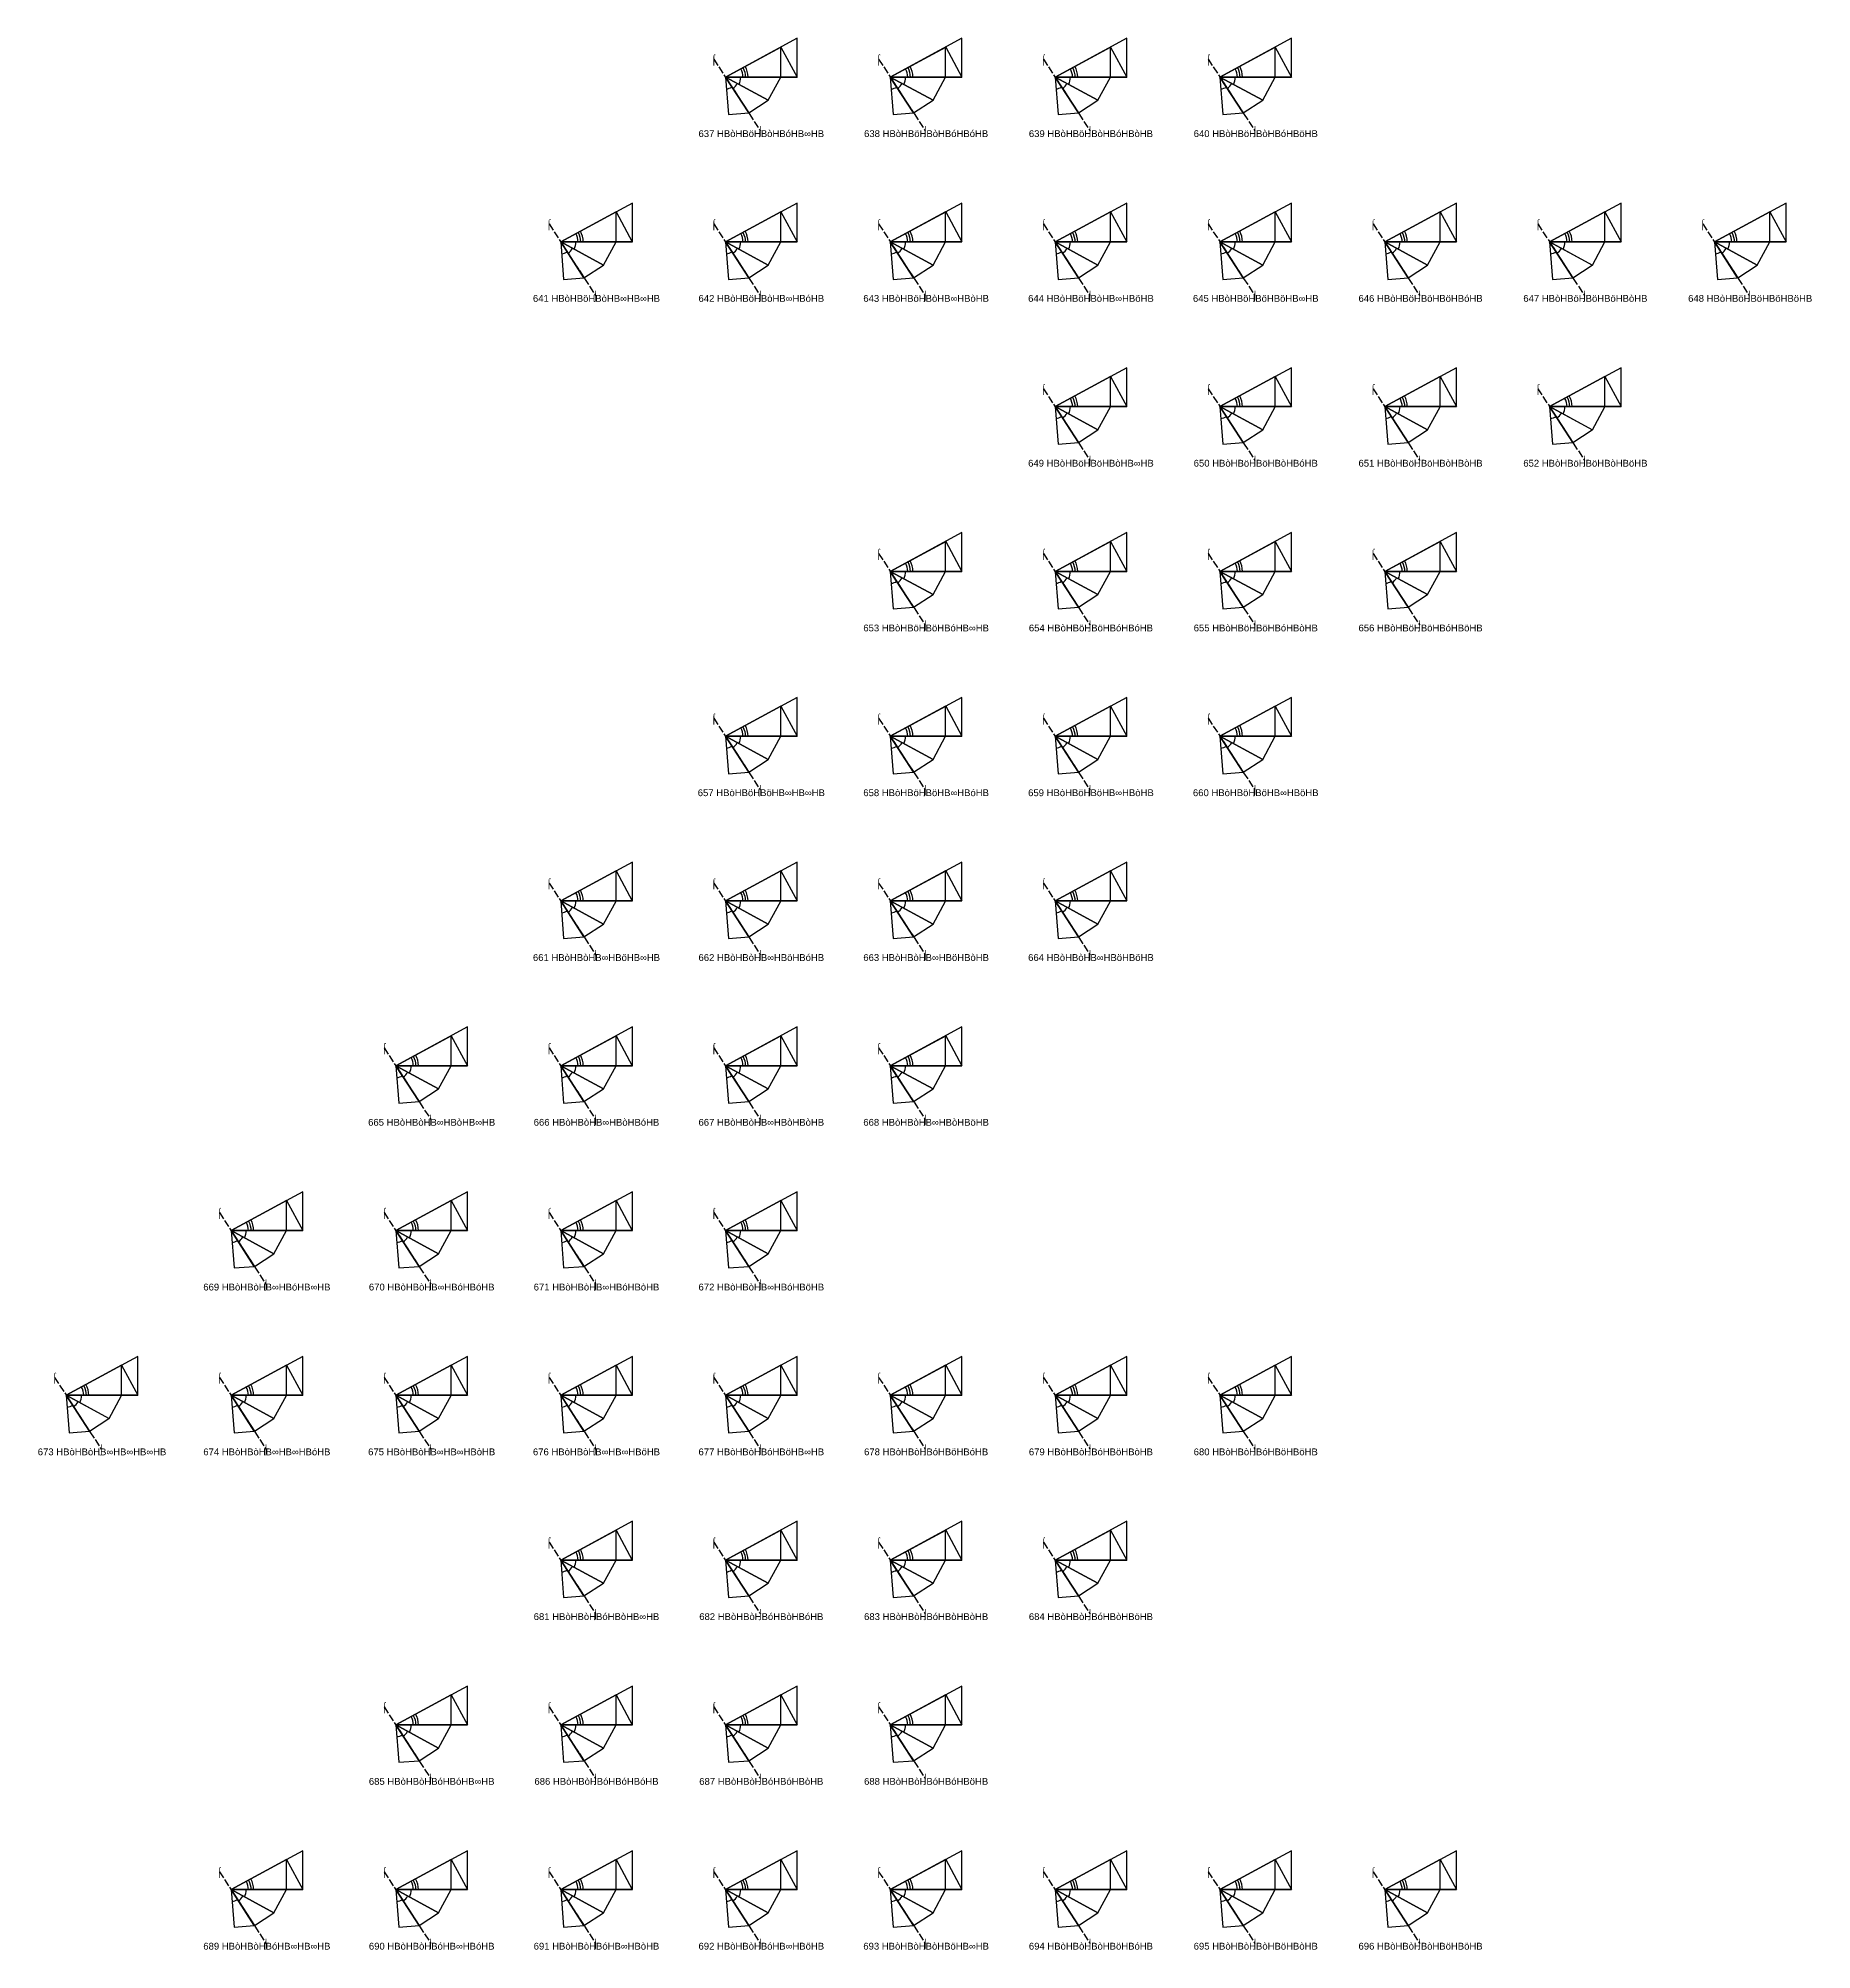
# Model space of a CAD drawing. Header units: millimetres. Extents: x 122552 to 1654769, y -10280102 to 62068.
# Drawn here: x 996790 to 1283549, y -6696060 to -6386910 of the extents above; entities that cross this region are included whole.
import ezdxf
from ezdxf.enums import TextEntityAlignment as Align

# ---------------------------------------------------------------- set-up
doc = ezdxf.new("R2010")
doc.units = ezdxf.units.MM
doc.linetypes.add('ACAD_ISO02W100', pattern=[15, 12, -3])
for name, color, linetype in [('BASE', 170, 'Continuous'), ('HYPOTENUSE', 20, 'Continuous'), ('PERPENDICULAR', 90, 'Continuous'), ('Standard', 7, 'Continuous')]:
    doc.layers.add(name, color=color, linetype=linetype)
doc.styles.add('Arial', font='arial_0.ttf')

# ---------------------------------------------------------------- blocks, each defined once
blk = doc.blocks.new('fundamental_block_GT')
at = {"color": 4}
blk.add_arc((0, -2), 277, 359.9799, 28.4254, dxfattribs=at)
at = {"layer": 'BASE'}
blk.add_line((0, 0), (879, -7), dxfattribs=at)
at = {"layer": 'HYPOTENUSE'}
blk.add_line((883, 469), (0, 0), dxfattribs=at)
at = {"layer": 'PERPENDICULAR'}
blk.add_line((879, -7), (883, 469), dxfattribs=at)

msp = doc.modelspace()

# ---------------------------------------------------------------- linework, layer by layer
at = {"linetype": 'ACAD_ISO02W100', "ltscale": 100}
for p, q in [((1106025, -6390300), (1113562, -6401895)), ((1132674, -6390300), (1140210, -6401895)), ((1159322, -6390300), (1166859, -6401895)), ((1185971, -6390300), (1193508, -6401895)), ((1079376, -6416949), (1086913, -6428544)), ((1106025, -6416949), (1113562, -6428544)), ((1132674, -6416949), (1140210, -6428544)), ((1159322, -6416949), (1166859, -6428544)), ((1185971, -6416949), (1193508, -6428544)), ((1212620, -6416949), (1220156, -6428544)), ((1239268, -6416949), (1246805, -6428544)), ((1265917, -6416949), (1273454, -6428544)), ((1159322, -6443597), (1166859, -6455192)), ((1185971, -6443597), (1193508, -6455192)), ((1212620, -6443597), (1220156, -6455192)), ((1239268, -6443597), (1246805, -6455192)), ((1132674, -6470246), (1140210, -6481841)), ((1159322, -6470246), (1166859, -6481841)), ((1185971, -6470246), (1193508, -6481841)), ((1212620, -6470246), (1220156, -6481841)), ((1106025, -6496895), (1113562, -6508490)), ((1132674, -6496895), (1140210, -6508490)), ((1159322, -6496895), (1166859, -6508490)), ((1185971, -6496895), (1193508, -6508490)), ((1079376, -6523543), (1086913, -6535138)), ((1106025, -6523543), (1113562, -6535138)), ((1132674, -6523543), (1140210, -6535138)), ((1159322, -6523543), (1166859, -6535138)), ((1052728, -6550192), (1060264, -6561787)), ((1079376, -6550192), (1086913, -6561787)), ((1106025, -6550192), (1113562, -6561787)), ((1132674, -6550192), (1140210, -6561787)), ((1026079, -6576841), (1033616, -6588436)), ((1052728, -6576841), (1060264, -6588436)), ((1079376, -6576841), (1086913, -6588436)), ((1106025, -6576841), (1113562, -6588436)), ((999430, -6603489), (1006967, -6615084)), ((1026079, -6603489), (1033616, -6615084)), ((1052728, -6603489), (1060264, -6615084)), ((1079376, -6603489), (1086913, -6615084)), ((1106025, -6603489), (1113562, -6615084)), ((1132674, -6603489), (1140210, -6615084)), ((1159322, -6603489), (1166859, -6615084)), ((1185971, -6603489), (1193508, -6615084)), ((1079376, -6630138), (1086913, -6641733)), ((1106025, -6630138), (1113562, -6641733)), ((1132674, -6630138), (1140210, -6641733)), ((1159322, -6630138), (1166859, -6641733)), ((1052728, -6656787), (1060264, -6668382)), ((1079376, -6656787), (1086913, -6668382)), ((1106025, -6656787), (1113562, -6668382)), ((1132674, -6656787), (1140210, -6668382)), ((1026079, -6683435), (1033616, -6695030)), ((1052728, -6683435), (1060264, -6695030)), ((1079376, -6683435), (1086913, -6695030)), ((1106025, -6683435), (1113562, -6695030)), ((1132674, -6683435), (1140210, -6695030)), ((1159322, -6683435), (1166859, -6695030)), ((1185971, -6683435), (1193508, -6695030)), ((1212620, -6683435), (1220156, -6695030))]:
    msp.add_line(p, q, dxfattribs=at)

# ---------------------------------------------------------------- block references
for p, xscale, yscale, zscale, rotation in [((1107909, -6393199), -11.58735412275403, 11.58735412275403, 11.58735412275403, 207.9999999999996), ((1107909, -6393199), 10.18429076373601, 10.18429076373601, 10.18429076373601, 0.4883327617926961), ((1107909, -6393199), 8.951118371073806, 8.951118371073806, 8.951118371073806, 332.0000000000033), ((1134558, -6393199), -11.58735412275403, 11.58735412275403, 11.58735412275403, 207.9999999999996), ((1134558, -6393199), 10.18429076373601, 10.18429076373601, 10.18429076373601, 0.4883327617926961), ((1134558, -6393199), 8.951118371073806, 8.951118371073806, 8.951118371073806, 332.0000000000033), ((1161207, -6393199), -11.58735412275403, 11.58735412275403, 11.58735412275403, 207.9999999999996), ((1161207, -6393199), 10.18429076373601, 10.18429076373601, 10.18429076373601, 0.4883327617926961), ((1161207, -6393199), 8.951118371073806, 8.951118371073806, 8.951118371073806, 332.0000000000033), ((1187855, -6393199), -11.58735412275403, 11.58735412275403, 11.58735412275403, 207.9999999999996), ((1187855, -6393199), 10.18429076373601, 10.18429076373601, 10.18429076373601, 0.4883327617926961), ((1187855, -6393199), 8.951118371073806, 8.951118371073806, 8.951118371073806, 332.0000000000033), ((1107909, -6393199), 6.914651890687201, 6.914651890687201, 6.914651890687201, 275.0233344764058), ((1107909, -6393199), 7.867265571232967, 7.867265571232967, 7.867265571232967, 303.5116672382053), ((1134558, -6393199), 6.914651890687201, 6.914651890687201, 6.914651890687201, 275.0233344764058), ((1134558, -6393199), 7.867265571232967, 7.867265571232967, 7.867265571232967, 303.5116672382053), ((1161207, -6393199), 6.914651890687201, 6.914651890687201, 6.914651890687201, 275.0233344764058), ((1161207, -6393199), 7.867265571232967, 7.867265571232967, 7.867265571232967, 303.5116672382053), ((1187855, -6393199), 6.914651890687201, 6.914651890687201, 6.914651890687201, 275.0233344764058), ((1187855, -6393199), 7.867265571232967, 7.867265571232967, 7.867265571232967, 303.5116672382053), ((1081261, -6419847), 7.867265571232967, 7.867265571232967, 7.867265571232967, 303.5116672382053), ((1081261, -6419847), -11.58735412275403, 11.58735412275403, 11.58735412275403, 207.9999999999996), ((1081261, -6419847), 10.18429076373601, 10.18429076373601, 10.18429076373601, 0.4883327617926961), ((1081261, -6419847), 8.951118371073806, 8.951118371073806, 8.951118371073806, 332.0000000000033), ((1107909, -6419847), 7.867265571232967, 7.867265571232967, 7.867265571232967, 303.5116672382053), ((1107909, -6419847), -11.58735412275403, 11.58735412275403, 11.58735412275403, 207.9999999999996), ((1107909, -6419847), 10.18429076373601, 10.18429076373601, 10.18429076373601, 0.4883327617926961), ((1107909, -6419847), 8.951118371073806, 8.951118371073806, 8.951118371073806, 332.0000000000033), ((1134558, -6419847), 7.867265571232967, 7.867265571232967, 7.867265571232967, 303.5116672382053), ((1134558, -6419847), -11.58735412275403, 11.58735412275403, 11.58735412275403, 207.9999999999996), ((1134558, -6419847), 10.18429076373601, 10.18429076373601, 10.18429076373601, 0.4883327617926961), ((1134558, -6419847), 8.951118371073806, 8.951118371073806, 8.951118371073806, 332.0000000000033), ((1161207, -6419847), 7.867265571232967, 7.867265571232967, 7.867265571232967, 303.5116672382053), ((1161207, -6419847), -11.58735412275403, 11.58735412275403, 11.58735412275403, 207.9999999999996), ((1161207, -6419847), 10.18429076373601, 10.18429076373601, 10.18429076373601, 0.4883327617926961), ((1161207, -6419847), 8.951118371073806, 8.951118371073806, 8.951118371073806, 332.0000000000033), ((1187855, -6419847), 7.867265571232967, 7.867265571232967, 7.867265571232967, 303.5116672382053), ((1187855, -6419847), -11.58735412275403, 11.58735412275403, 11.58735412275403, 207.9999999999996), ((1187855, -6419847), 10.18429076373601, 10.18429076373601, 10.18429076373601, 0.4883327617926961), ((1187855, -6419847), 8.951118371073806, 8.951118371073806, 8.951118371073806, 332.0000000000033), ((1214504, -6419847), 7.867265571232967, 7.867265571232967, 7.867265571232967, 303.5116672382053), ((1214504, -6419847), -11.58735412275403, 11.58735412275403, 11.58735412275403, 207.9999999999996), ((1214504, -6419847), 10.18429076373601, 10.18429076373601, 10.18429076373601, 0.4883327617926961), ((1214504, -6419847), 8.951118371073806, 8.951118371073806, 8.951118371073806, 332.0000000000033), ((1241153, -6419847), 7.867265571232967, 7.867265571232967, 7.867265571232967, 303.5116672382053), ((1241153, -6419847), -11.58735412275403, 11.58735412275403, 11.58735412275403, 207.9999999999996), ((1241153, -6419847), 10.18429076373601, 10.18429076373601, 10.18429076373601, 0.4883327617926961), ((1241153, -6419847), 8.951118371073806, 8.951118371073806, 8.951118371073806, 332.0000000000033), ((1267801, -6419847), 7.867265571232967, 7.867265571232967, 7.867265571232967, 303.5116672382053), ((1267801, -6419847), -11.58735412275403, 11.58735412275403, 11.58735412275403, 207.9999999999996), ((1267801, -6419847), 10.18429076373601, 10.18429076373601, 10.18429076373601, 0.4883327617926961), ((1267801, -6419847), 8.951118371073806, 8.951118371073806, 8.951118371073806, 332.0000000000033), ((1081261, -6419847), 6.914651890687201, 6.914651890687201, 6.914651890687201, 275.0233344764058), ((1107909, -6419847), 6.914651890687201, 6.914651890687201, 6.914651890687201, 275.0233344764058), ((1134558, -6419847), 6.914651890687201, 6.914651890687201, 6.914651890687201, 275.0233344764058), ((1161207, -6419847), 6.914651890687201, 6.914651890687201, 6.914651890687201, 275.0233344764058), ((1187855, -6419847), 6.914651890687201, 6.914651890687201, 6.914651890687201, 275.0233344764058), ((1214504, -6419847), 6.914651890687201, 6.914651890687201, 6.914651890687201, 275.0233344764058), ((1241153, -6419847), 6.914651890687201, 6.914651890687201, 6.914651890687201, 275.0233344764058), ((1267801, -6419847), 6.914651890687201, 6.914651890687201, 6.914651890687201, 275.0233344764058), ((1161207, -6446496), -11.58735412275403, 11.58735412275403, 11.58735412275403, 207.9999999999996), ((1161207, -6446496), 10.18429076373601, 10.18429076373601, 10.18429076373601, 0.4883327617926961), ((1187855, -6446496), -11.58735412275403, 11.58735412275403, 11.58735412275403, 207.9999999999996), ((1187855, -6446496), 10.18429076373601, 10.18429076373601, 10.18429076373601, 0.4883327617926961), ((1214504, -6446496), -11.58735412275403, 11.58735412275403, 11.58735412275403, 207.9999999999996), ((1214504, -6446496), 10.18429076373601, 10.18429076373601, 10.18429076373601, 0.4883327617926961), ((1241153, -6446496), -11.58735412275403, 11.58735412275403, 11.58735412275403, 207.9999999999996), ((1241153, -6446496), 10.18429076373601, 10.18429076373601, 10.18429076373601, 0.4883327617926961), ((1161207, -6446496), 7.867265571232967, 7.867265571232967, 7.867265571232967, 303.5116672382053), ((1161207, -6446496), 8.951118371073806, 8.951118371073806, 8.951118371073806, 332.0000000000033), ((1187855, -6446496), 7.867265571232967, 7.867265571232967, 7.867265571232967, 303.5116672382053), ((1187855, -6446496), 8.951118371073806, 8.951118371073806, 8.951118371073806, 332.0000000000033), ((1214504, -6446496), 7.867265571232967, 7.867265571232967, 7.867265571232967, 303.5116672382053), ((1214504, -6446496), 8.951118371073806, 8.951118371073806, 8.951118371073806, 332.0000000000033), ((1241153, -6446496), 7.867265571232967, 7.867265571232967, 7.867265571232967, 303.5116672382053), ((1241153, -6446496), 8.951118371073806, 8.951118371073806, 8.951118371073806, 332.0000000000033), ((1161207, -6446496), 6.914651890687201, 6.914651890687201, 6.914651890687201, 275.0233344764058), ((1187855, -6446496), 6.914651890687201, 6.914651890687201, 6.914651890687201, 275.0233344764058), ((1214504, -6446496), 6.914651890687201, 6.914651890687201, 6.914651890687201, 275.0233344764058), ((1241153, -6446496), 6.914651890687201, 6.914651890687201, 6.914651890687201, 275.0233344764058), ((1134558, -6473145), -11.58735412275403, 11.58735412275403, 11.58735412275403, 207.9999999999996), ((1134558, -6473145), 10.18429076373601, 10.18429076373601, 10.18429076373601, 0.4883327617926961), ((1134558, -6473145), 8.951118371073806, 8.951118371073806, 8.951118371073806, 332.0000000000033), ((1161207, -6473145), -11.58735412275403, 11.58735412275403, 11.58735412275403, 207.9999999999996), ((1161207, -6473145), 10.18429076373601, 10.18429076373601, 10.18429076373601, 0.4883327617926961), ((1161207, -6473145), 8.951118371073806, 8.951118371073806, 8.951118371073806, 332.0000000000033), ((1187855, -6473145), -11.58735412275403, 11.58735412275403, 11.58735412275403, 207.9999999999996), ((1187855, -6473145), 10.18429076373601, 10.18429076373601, 10.18429076373601, 0.4883327617926961), ((1187855, -6473145), 8.951118371073806, 8.951118371073806, 8.951118371073806, 332.0000000000033), ((1214504, -6473145), -11.58735412275403, 11.58735412275403, 11.58735412275403, 207.9999999999996), ((1214504, -6473145), 10.18429076373601, 10.18429076373601, 10.18429076373601, 0.4883327617926961), ((1214504, -6473145), 8.951118371073806, 8.951118371073806, 8.951118371073806, 332.0000000000033), ((1134558, -6473145), 6.914651890687201, 6.914651890687201, 6.914651890687201, 275.0233344764058), ((1134558, -6473145), 7.867265571232967, 7.867265571232967, 7.867265571232967, 303.5116672382053), ((1161207, -6473145), 6.914651890687201, 6.914651890687201, 6.914651890687201, 275.0233344764058), ((1161207, -6473145), 7.867265571232967, 7.867265571232967, 7.867265571232967, 303.5116672382053), ((1187855, -6473145), 6.914651890687201, 6.914651890687201, 6.914651890687201, 275.0233344764058), ((1187855, -6473145), 7.867265571232967, 7.867265571232967, 7.867265571232967, 303.5116672382053), ((1214504, -6473145), 6.914651890687201, 6.914651890687201, 6.914651890687201, 275.0233344764058), ((1214504, -6473145), 7.867265571232967, 7.867265571232967, 7.867265571232967, 303.5116672382053), ((1107909, -6499793), -11.58735412275403, 11.58735412275403, 11.58735412275403, 207.9999999999996), ((1107909, -6499793), 10.18429076373601, 10.18429076373601, 10.18429076373601, 0.4883327617926961), ((1134558, -6499793), -11.58735412275403, 11.58735412275403, 11.58735412275403, 207.9999999999996), ((1134558, -6499793), 10.18429076373601, 10.18429076373601, 10.18429076373601, 0.4883327617926961), ((1161207, -6499793), -11.58735412275403, 11.58735412275403, 11.58735412275403, 207.9999999999996), ((1161207, -6499793), 10.18429076373601, 10.18429076373601, 10.18429076373601, 0.4883327617926961), ((1187855, -6499793), -11.58735412275403, 11.58735412275403, 11.58735412275403, 207.9999999999996), ((1187855, -6499793), 10.18429076373601, 10.18429076373601, 10.18429076373601, 0.4883327617926961), ((1107909, -6499793), 7.867265571232967, 7.867265571232967, 7.867265571232967, 303.5116672382053), ((1107909, -6499793), 8.951118371073806, 8.951118371073806, 8.951118371073806, 332.0000000000033), ((1134558, -6499793), 7.867265571232967, 7.867265571232967, 7.867265571232967, 303.5116672382053), ((1134558, -6499793), 8.951118371073806, 8.951118371073806, 8.951118371073806, 332.0000000000033), ((1161207, -6499793), 7.867265571232967, 7.867265571232967, 7.867265571232967, 303.5116672382053), ((1161207, -6499793), 8.951118371073806, 8.951118371073806, 8.951118371073806, 332.0000000000033), ((1187855, -6499793), 7.867265571232967, 7.867265571232967, 7.867265571232967, 303.5116672382053), ((1187855, -6499793), 8.951118371073806, 8.951118371073806, 8.951118371073806, 332.0000000000033), ((1107909, -6499793), 6.914651890687201, 6.914651890687201, 6.914651890687201, 275.0233344764058), ((1134558, -6499793), 6.914651890687201, 6.914651890687201, 6.914651890687201, 275.0233344764058), ((1161207, -6499793), 6.914651890687201, 6.914651890687201, 6.914651890687201, 275.0233344764058), ((1187855, -6499793), 6.914651890687201, 6.914651890687201, 6.914651890687201, 275.0233344764058), ((1081261, -6526442), -11.58735412275403, 11.58735412275403, 11.58735412275403, 207.9999999999996), ((1081261, -6526442), 10.18429076373601, 10.18429076373601, 10.18429076373601, 0.4883327617926961), ((1081261, -6526442), 8.95111837107369, 8.95111837107369, 8.95111837107369, 332.0000000000033), ((1107909, -6526442), -11.58735412275403, 11.58735412275403, 11.58735412275403, 207.9999999999996), ((1107909, -6526442), 10.18429076373601, 10.18429076373601, 10.18429076373601, 0.4883327617926961), ((1107909, -6526442), 8.95111837107369, 8.95111837107369, 8.95111837107369, 332.0000000000033), ((1134558, -6526442), -11.58735412275403, 11.58735412275403, 11.58735412275403, 207.9999999999996), ((1134558, -6526442), 10.18429076373601, 10.18429076373601, 10.18429076373601, 0.4883327617926961), ((1134558, -6526442), 8.95111837107369, 8.95111837107369, 8.95111837107369, 332.0000000000033), ((1161207, -6526442), -11.58735412275403, 11.58735412275403, 11.58735412275403, 207.9999999999996), ((1161207, -6526442), 10.18429076373601, 10.18429076373601, 10.18429076373601, 0.4883327617926961), ((1161207, -6526442), 8.95111837107369, 8.95111837107369, 8.95111837107369, 332.0000000000033), ((1081261, -6526442), 7.867265571232967, 7.867265571232967, 7.867265571232967, 303.5116672382053), ((1107909, -6526442), 7.867265571232967, 7.867265571232967, 7.867265571232967, 303.5116672382053), ((1134558, -6526442), 7.867265571232967, 7.867265571232967, 7.867265571232967, 303.5116672382053), ((1161207, -6526442), 7.867265571232967, 7.867265571232967, 7.867265571232967, 303.5116672382053), ((1081261, -6526442), 6.914651890687201, 6.914651890687201, 6.914651890687201, 275.0233344764058), ((1107909, -6526442), 6.914651890687201, 6.914651890687201, 6.914651890687201, 275.0233344764058), ((1134558, -6526442), 6.914651890687201, 6.914651890687201, 6.914651890687201, 275.0233344764058), ((1161207, -6526442), 6.914651890687201, 6.914651890687201, 6.914651890687201, 275.0233344764058), ((1054612, -6553091), -11.58735412275403, 11.58735412275403, 11.58735412275403, 207.9999999999996), ((1054612, -6553091), 10.18429076373601, 10.18429076373601, 10.18429076373601, 0.4883327617926961), ((1054612, -6553091), 8.95111837107369, 8.95111837107369, 8.95111837107369, 332.0000000000033), ((1081261, -6553091), -11.58735412275403, 11.58735412275403, 11.58735412275403, 207.9999999999996), ((1081261, -6553091), 10.18429076373601, 10.18429076373601, 10.18429076373601, 0.4883327617926961), ((1081261, -6553091), 8.95111837107369, 8.95111837107369, 8.95111837107369, 332.0000000000033), ((1107909, -6553091), -11.58735412275403, 11.58735412275403, 11.58735412275403, 207.9999999999996), ((1107909, -6553091), 10.18429076373601, 10.18429076373601, 10.18429076373601, 0.4883327617926961), ((1107909, -6553091), 8.95111837107369, 8.95111837107369, 8.95111837107369, 332.0000000000033), ((1134558, -6553091), -11.58735412275403, 11.58735412275403, 11.58735412275403, 207.9999999999996), ((1134558, -6553091), 10.18429076373601, 10.18429076373601, 10.18429076373601, 0.4883327617926961), ((1134558, -6553091), 8.95111837107369, 8.95111837107369, 8.95111837107369, 332.0000000000033), ((1054612, -6553091), 6.914651890687201, 6.914651890687201, 6.914651890687201, 275.0233344764058), ((1054612, -6553091), 7.867265571232967, 7.867265571232967, 7.867265571232967, 303.5116672382053), ((1081261, -6553091), 6.914651890687201, 6.914651890687201, 6.914651890687201, 275.0233344764058), ((1081261, -6553091), 7.867265571232967, 7.867265571232967, 7.867265571232967, 303.5116672382053), ((1107909, -6553091), 6.914651890687201, 6.914651890687201, 6.914651890687201, 275.0233344764058), ((1107909, -6553091), 7.867265571232967, 7.867265571232967, 7.867265571232967, 303.5116672382053), ((1134558, -6553091), 6.914651890687201, 6.914651890687201, 6.914651890687201, 275.0233344764058), ((1134558, -6553091), 7.867265571232967, 7.867265571232967, 7.867265571232967, 303.5116672382053), ((1027963, -6579739), -11.58735412275403, 11.58735412275403, 11.58735412275403, 207.9999999999996), ((1027963, -6579739), 10.18429076373601, 10.18429076373601, 10.18429076373601, 0.4883327617926961), ((1054612, -6579739), -11.58735412275403, 11.58735412275403, 11.58735412275403, 207.9999999999996), ((1054612, -6579739), 10.18429076373601, 10.18429076373601, 10.18429076373601, 0.4883327617926961), ((1081261, -6579739), -11.58735412275403, 11.58735412275403, 11.58735412275403, 207.9999999999996), ((1081261, -6579739), 10.18429076373601, 10.18429076373601, 10.18429076373601, 0.4883327617926961), ((1107909, -6579739), -11.58735412275403, 11.58735412275403, 11.58735412275403, 207.9999999999996), ((1107909, -6579739), 10.18429076373601, 10.18429076373601, 10.18429076373601, 0.4883327617926961), ((1027963, -6579739), 7.867265571232967, 7.867265571232967, 7.867265571232967, 303.5116672382053), ((1027963, -6579739), 8.95111837107369, 8.95111837107369, 8.95111837107369, 332.0000000000033), ((1054612, -6579739), 7.867265571232967, 7.867265571232967, 7.867265571232967, 303.5116672382053), ((1054612, -6579739), 8.95111837107369, 8.95111837107369, 8.95111837107369, 332.0000000000033), ((1081261, -6579739), 7.867265571232967, 7.867265571232967, 7.867265571232967, 303.5116672382053), ((1081261, -6579739), 8.95111837107369, 8.95111837107369, 8.95111837107369, 332.0000000000033), ((1107909, -6579739), 7.867265571232967, 7.867265571232967, 7.867265571232967, 303.5116672382053), ((1107909, -6579739), 8.95111837107369, 8.95111837107369, 8.95111837107369, 332.0000000000033), ((1027963, -6579739), 6.914651890687201, 6.914651890687201, 6.914651890687201, 275.0233344764058), ((1054612, -6579739), 6.914651890687201, 6.914651890687201, 6.914651890687201, 275.0233344764058), ((1081261, -6579739), 6.914651890687201, 6.914651890687201, 6.914651890687201, 275.0233344764058), ((1107909, -6579739), 6.914651890687201, 6.914651890687201, 6.914651890687201, 275.0233344764058), ((1001315, -6606388), -11.58735412275403, 11.58735412275403, 11.58735412275403, 207.9999999999996), ((1001315, -6606388), 10.18429076373601, 10.18429076373601, 10.18429076373601, 0.4883327617926961), ((1001315, -6606388), 8.95111837107369, 8.95111837107369, 8.95111837107369, 332.0000000000033), ((1027963, -6606388), -11.58735412275403, 11.58735412275403, 11.58735412275403, 207.9999999999996), ((1027963, -6606388), 10.18429076373601, 10.18429076373601, 10.18429076373601, 0.4883327617926961), ((1027963, -6606388), 8.95111837107369, 8.95111837107369, 8.95111837107369, 332.0000000000033), ((1054612, -6606388), -11.58735412275403, 11.58735412275403, 11.58735412275403, 207.9999999999996), ((1054612, -6606388), 10.18429076373601, 10.18429076373601, 10.18429076373601, 0.4883327617926961), ((1054612, -6606388), 8.95111837107369, 8.95111837107369, 8.95111837107369, 332.0000000000033), ((1081261, -6606388), -11.58735412275403, 11.58735412275403, 11.58735412275403, 207.9999999999996), ((1081261, -6606388), 10.18429076373601, 10.18429076373601, 10.18429076373601, 0.4883327617926961), ((1081261, -6606388), 8.95111837107369, 8.95111837107369, 8.95111837107369, 332.0000000000033), ((1107909, -6606388), -11.58735412275403, 11.58735412275403, 11.58735412275403, 207.9999999999996), ((1107909, -6606388), 10.18429076373601, 10.18429076373601, 10.18429076373601, 0.4883327617926961), ((1107909, -6606388), 8.95111837107369, 8.95111837107369, 8.95111837107369, 332.0000000000033), ((1134558, -6606388), -11.58735412275403, 11.58735412275403, 11.58735412275403, 207.9999999999996), ((1134558, -6606388), 10.18429076373601, 10.18429076373601, 10.18429076373601, 0.4883327617926961), ((1134558, -6606388), 8.95111837107369, 8.95111837107369, 8.95111837107369, 332.0000000000033), ((1161207, -6606388), -11.58735412275403, 11.58735412275403, 11.58735412275403, 207.9999999999996), ((1161207, -6606388), 10.18429076373601, 10.18429076373601, 10.18429076373601, 0.4883327617926961), ((1161207, -6606388), 8.95111837107369, 8.95111837107369, 8.95111837107369, 332.0000000000033), ((1187855, -6606388), -11.58735412275403, 11.58735412275403, 11.58735412275403, 207.9999999999996), ((1187855, -6606388), 10.18429076373601, 10.18429076373601, 10.18429076373601, 0.4883327617926961), ((1187855, -6606388), 8.95111837107369, 8.95111837107369, 8.95111837107369, 332.0000000000033), ((1001315, -6606388), 6.914651890687201, 6.914651890687201, 6.914651890687201, 275.0233344764058), ((1001315, -6606388), 7.867265571232967, 7.867265571232967, 7.867265571232967, 303.5116672382053), ((1027963, -6606388), 6.914651890687201, 6.914651890687201, 6.914651890687201, 275.0233344764058), ((1027963, -6606388), 7.867265571232967, 7.867265571232967, 7.867265571232967, 303.5116672382053), ((1054612, -6606388), 6.914651890687201, 6.914651890687201, 6.914651890687201, 275.0233344764058), ((1054612, -6606388), 7.867265571232967, 7.867265571232967, 7.867265571232967, 303.5116672382053), ((1081261, -6606388), 6.914651890687201, 6.914651890687201, 6.914651890687201, 275.0233344764058), ((1081261, -6606388), 7.867265571232967, 7.867265571232967, 7.867265571232967, 303.5116672382053), ((1107909, -6606388), 6.914651890688089, 6.914651890688089, 6.914651890688089, 275.0233344764171), ((1107909, -6606388), 7.867265571233827, 7.867265571233827, 7.867265571233827, 303.5116672382171), ((1134558, -6606388), 6.914651890688089, 6.914651890688089, 6.914651890688089, 275.0233344764171), ((1134558, -6606388), 7.867265571233827, 7.867265571233827, 7.867265571233827, 303.5116672382171), ((1161207, -6606388), 6.914651890688089, 6.914651890688089, 6.914651890688089, 275.0233344764171), ((1161207, -6606388), 7.867265571233827, 7.867265571233827, 7.867265571233827, 303.5116672382171), ((1187855, -6606388), 6.914651890688089, 6.914651890688089, 6.914651890688089, 275.0233344764171), ((1187855, -6606388), 7.867265571233827, 7.867265571233827, 7.867265571233827, 303.5116672382171), ((1081261, -6633037), -11.58735412275403, 11.58735412275403, 11.58735412275403, 207.9999999999996), ((1107909, -6633037), -11.58735412275403, 11.58735412275403, 11.58735412275403, 207.9999999999996), ((1134558, -6633037), -11.58735412275403, 11.58735412275403, 11.58735412275403, 207.9999999999996), ((1161207, -6633037), -11.58735412275403, 11.58735412275403, 11.58735412275403, 207.9999999999996), ((1081261, -6633037), 7.867265571233827, 7.867265571233827, 7.867265571233827, 303.5116672382171), ((1081261, -6633037), 10.18429076373601, 10.18429076373601, 10.18429076373601, 0.4883327617926961), ((1081261, -6633037), 8.95111837107369, 8.95111837107369, 8.95111837107369, 332.0000000000033), ((1107909, -6633037), 7.867265571233827, 7.867265571233827, 7.867265571233827, 303.5116672382171), ((1107909, -6633037), 10.18429076373601, 10.18429076373601, 10.18429076373601, 0.4883327617926961), ((1107909, -6633037), 8.95111837107369, 8.95111837107369, 8.95111837107369, 332.0000000000033), ((1134558, -6633037), 7.867265571233827, 7.867265571233827, 7.867265571233827, 303.5116672382171), ((1134558, -6633037), 10.18429076373601, 10.18429076373601, 10.18429076373601, 0.4883327617926961), ((1134558, -6633037), 8.95111837107369, 8.95111837107369, 8.95111837107369, 332.0000000000033), ((1161207, -6633037), 7.867265571233827, 7.867265571233827, 7.867265571233827, 303.5116672382171), ((1161207, -6633037), 10.18429076373601, 10.18429076373601, 10.18429076373601, 0.4883327617926961), ((1161207, -6633037), 8.95111837107369, 8.95111837107369, 8.95111837107369, 332.0000000000033), ((1081261, -6633037), 6.914651890688089, 6.914651890688089, 6.914651890688089, 275.0233344764171), ((1107909, -6633037), 6.914651890688089, 6.914651890688089, 6.914651890688089, 275.0233344764171), ((1134558, -6633037), 6.914651890688089, 6.914651890688089, 6.914651890688089, 275.0233344764171), ((1161207, -6633037), 6.914651890688089, 6.914651890688089, 6.914651890688089, 275.0233344764171), ((1054612, -6659685), -11.58735412275403, 11.58735412275403, 11.58735412275403, 207.9999999999996), ((1054612, -6659685), 10.18429076373601, 10.18429076373601, 10.18429076373601, 0.4883327617926961), ((1054612, -6659685), 8.95111837107369, 8.95111837107369, 8.95111837107369, 332.0000000000033), ((1081261, -6659685), -11.58735412275403, 11.58735412275403, 11.58735412275403, 207.9999999999996), ((1081261, -6659685), 10.18429076373601, 10.18429076373601, 10.18429076373601, 0.4883327617926961), ((1081261, -6659685), 8.95111837107369, 8.95111837107369, 8.95111837107369, 332.0000000000033), ((1107909, -6659685), -11.58735412275403, 11.58735412275403, 11.58735412275403, 207.9999999999996), ((1107909, -6659685), 10.18429076373601, 10.18429076373601, 10.18429076373601, 0.4883327617926961), ((1107909, -6659685), 8.95111837107369, 8.95111837107369, 8.95111837107369, 332.0000000000033), ((1134558, -6659685), -11.58735412275403, 11.58735412275403, 11.58735412275403, 207.9999999999996), ((1134558, -6659685), 10.18429076373601, 10.18429076373601, 10.18429076373601, 0.4883327617926961), ((1134558, -6659685), 8.95111837107369, 8.95111837107369, 8.95111837107369, 332.0000000000033), ((1054612, -6659685), 7.867265571233827, 7.867265571233827, 7.867265571233827, 303.5116672382171), ((1081261, -6659685), 7.867265571233827, 7.867265571233827, 7.867265571233827, 303.5116672382171), ((1107909, -6659685), 7.867265571233827, 7.867265571233827, 7.867265571233827, 303.5116672382171), ((1134558, -6659685), 7.867265571233827, 7.867265571233827, 7.867265571233827, 303.5116672382171), ((1054612, -6659685), 6.914651890688089, 6.914651890688089, 6.914651890688089, 275.0233344764171), ((1081261, -6659685), 6.914651890688089, 6.914651890688089, 6.914651890688089, 275.0233344764171), ((1107909, -6659685), 6.914651890688089, 6.914651890688089, 6.914651890688089, 275.0233344764171), ((1134558, -6659685), 6.914651890688089, 6.914651890688089, 6.914651890688089, 275.0233344764171), ((1027963, -6686334), -11.58735412275403, 11.58735412275403, 11.58735412275403, 207.9999999999996), ((1027963, -6686334), 10.18429076373601, 10.18429076373601, 10.18429076373601, 0.4883327617926961), ((1027963, -6686334), 8.95111837107369, 8.95111837107369, 8.95111837107369, 332.0000000000033), ((1054612, -6686334), -11.58735412275403, 11.58735412275403, 11.58735412275403, 207.9999999999996), ((1054612, -6686334), 10.18429076373601, 10.18429076373601, 10.18429076373601, 0.4883327617926961), ((1054612, -6686334), 8.95111837107369, 8.95111837107369, 8.95111837107369, 332.0000000000033), ((1081261, -6686334), -11.58735412275403, 11.58735412275403, 11.58735412275403, 207.9999999999996), ((1081261, -6686334), 10.18429076373601, 10.18429076373601, 10.18429076373601, 0.4883327617926961), ((1081261, -6686334), 8.95111837107369, 8.95111837107369, 8.95111837107369, 332.0000000000033), ((1107909, -6686334), -11.58735412275403, 11.58735412275403, 11.58735412275403, 207.9999999999996), ((1107909, -6686334), 10.18429076373601, 10.18429076373601, 10.18429076373601, 0.4883327617926961), ((1107909, -6686334), 8.95111837107369, 8.95111837107369, 8.95111837107369, 332.0000000000033), ((1134558, -6686334), -11.58735412275403, 11.58735412275403, 11.58735412275403, 207.9999999999996), ((1134558, -6686334), 10.18429076373601, 10.18429076373601, 10.18429076373601, 0.4883327617926961), ((1134558, -6686334), 8.951118371073806, 8.951118371073806, 8.951118371073806, 332.0000000000033), ((1161207, -6686334), -11.58735412275403, 11.58735412275403, 11.58735412275403, 207.9999999999996), ((1161207, -6686334), 10.18429076373601, 10.18429076373601, 10.18429076373601, 0.4883327617926961), ((1161207, -6686334), 8.951118371073806, 8.951118371073806, 8.951118371073806, 332.0000000000033), ((1187855, -6686334), -11.58735412275403, 11.58735412275403, 11.58735412275403, 207.9999999999996), ((1187855, -6686334), 10.18429076373601, 10.18429076373601, 10.18429076373601, 0.4883327617926961), ((1187855, -6686334), 8.951118371073806, 8.951118371073806, 8.951118371073806, 332.0000000000033), ((1214504, -6686334), -11.58735412275403, 11.58735412275403, 11.58735412275403, 207.9999999999996), ((1214504, -6686334), 10.18429076373601, 10.18429076373601, 10.18429076373601, 0.4883327617926961), ((1214504, -6686334), 8.951118371073806, 8.951118371073806, 8.951118371073806, 332.0000000000033), ((1027963, -6686334), 6.914651890688089, 6.914651890688089, 6.914651890688089, 275.0233344764171), ((1027963, -6686334), 7.867265571233827, 7.867265571233827, 7.867265571233827, 303.5116672382171), ((1054612, -6686334), 6.914651890688089, 6.914651890688089, 6.914651890688089, 275.0233344764171), ((1054612, -6686334), 7.867265571233827, 7.867265571233827, 7.867265571233827, 303.5116672382171), ((1081261, -6686334), 6.914651890688089, 6.914651890688089, 6.914651890688089, 275.0233344764171), ((1081261, -6686334), 7.867265571233827, 7.867265571233827, 7.867265571233827, 303.5116672382171), ((1107909, -6686334), 6.914651890688089, 6.914651890688089, 6.914651890688089, 275.0233344764171), ((1107909, -6686334), 7.867265571233827, 7.867265571233827, 7.867265571233827, 303.5116672382171), ((1134558, -6686334), 6.914651890688089, 6.914651890688089, 6.914651890688089, 275.0233344764171), ((1134558, -6686334), 7.867265571233938, 7.867265571233938, 7.867265571233938, 303.5116672382156), ((1161207, -6686334), 6.914651890688089, 6.914651890688089, 6.914651890688089, 275.0233344764171), ((1161207, -6686334), 7.867265571233938, 7.867265571233938, 7.867265571233938, 303.5116672382156), ((1187855, -6686334), 6.914651890688089, 6.914651890688089, 6.914651890688089, 275.0233344764171), ((1187855, -6686334), 7.867265571233938, 7.867265571233938, 7.867265571233938, 303.5116672382156), ((1214504, -6686334), 6.914651890688089, 6.914651890688089, 6.914651890688089, 275.0233344764171), ((1214504, -6686334), 7.867265571233938, 7.867265571233938, 7.867265571233938, 303.5116672382156)]:
    msp.add_blockref('fundamental_block_GT', p, dxfattribs=dict(xscale=xscale, yscale=yscale, zscale=zscale, rotation=rotation))
at = {"layer": 'Standard', "xscale": 13.18371388650824, "yscale": 13.18371388650824, "zscale": 13.18371388650824, "rotation": 0.4883327617913192}
for p in [(1107909, -6393199), (1134558, -6393199), (1161207, -6393199), (1187855, -6393199), (1081261, -6419847), (1107909, -6419847), (1134558, -6419847), (1161207, -6419847), (1187855, -6419847), (1214504, -6419847), (1241153, -6419847), (1267801, -6419847), (1161207, -6446496), (1187855, -6446496), (1214504, -6446496), (1241153, -6446496), (1134558, -6473145), (1161207, -6473145), (1187855, -6473145), (1214504, -6473145), (1107909, -6499793), (1134558, -6499793), (1161207, -6499793), (1187855, -6499793), (1081261, -6526442), (1107909, -6526442), (1134558, -6526442), (1161207, -6526442), (1054612, -6553091), (1081261, -6553091), (1107909, -6553091), (1134558, -6553091), (1027963, -6579739), (1054612, -6579739), (1081261, -6579739), (1107909, -6579739), (1001315, -6606388), (1027963, -6606388), (1054612, -6606388), (1081261, -6606388), (1107909, -6606388), (1134558, -6606388), (1161207, -6606388), (1187855, -6606388), (1081261, -6633037), (1107909, -6633037), (1134558, -6633037), (1161207, -6633037), (1054612, -6659685), (1081261, -6659685), (1107909, -6659685), (1134558, -6659685), (1027963, -6686334), (1054612, -6686334), (1081261, -6686334), (1107909, -6686334), (1134558, -6686334), (1161207, -6686334), (1187855, -6686334), (1214504, -6686334)]:
    msp.add_blockref('fundamental_block_GT', p, dxfattribs=at)

# ---------------------------------------------------------------- texts
at = {"style": 'Arial'}
for s, p in [('⌠', (1106025, -6390300)), ('⌠', (1132674, -6390300)), ('⌠', (1159322, -6390300)), ('⌠', (1185971, -6390300)), ('637 HBòHBöHBòHBóHB∞HB', (1113703, -6402344)), ('⌡', (1113562, -6401895)), ('638 HBòHBöHBòHBóHBóHB', (1140352, -6402344)), ('⌡', (1140210, -6401895)), ('639 HBòHBöHBòHBóHBòHB', (1167000, -6402344)), ('⌡', (1166859, -6401895)), ('640 HBòHBöHBòHBóHBöHB', (1193649, -6402344)), ('⌡', (1193508, -6401895)), ('⌠', (1079376, -6416949)), ('⌠', (1106025, -6416949)), ('⌠', (1132674, -6416949)), ('⌠', (1159322, -6416949)), ('⌠', (1185971, -6416949)), ('⌠', (1212620, -6416949)), ('⌠', (1239268, -6416949)), ('⌠', (1265917, -6416949)), ('641 HBòHBöHBòHB∞HB∞HB', (1087054, -6428992)), ('⌡', (1086913, -6428544)), ('642 HBòHBöHBòHB∞HBóHB', (1113703, -6428992)), ('⌡', (1113562, -6428544)), ('643 HBòHBöHBòHB∞HBòHB', (1140352, -6428992)), ('⌡', (1140210, -6428544)), ('644 HBòHBöHBòHB∞HBöHB', (1167000, -6428992)), ('⌡', (1166859, -6428544)), ('645 HBòHBöHBöHBöHB∞HB', (1193649, -6428992)), ('⌡', (1193508, -6428544)), ('646 HBòHBöHBöHBöHBóHB', (1220298, -6428992)), ('⌡', (1220156, -6428544)), ('647 HBòHBöHBöHBöHBòHB', (1246946, -6428992)), ('⌡', (1246805, -6428544)), ('648 HBòHBöHBöHBöHBöHB', (1273595, -6428992)), ('⌡', (1273454, -6428544)), ('⌠', (1159322, -6443597)), ('⌠', (1185971, -6443597)), ('⌠', (1212620, -6443597)), ('⌠', (1239268, -6443597)), ('649 HBòHBöHBöHBòHB∞HB', (1167000, -6455641)), ('⌡', (1166859, -6455192)), ('650 HBòHBöHBöHBòHBóHB', (1193649, -6455641)), ('⌡', (1193508, -6455192)), ('651 HBòHBöHBöHBòHBòHB', (1220298, -6455641)), ('⌡', (1220156, -6455192)), ('652 HBòHBöHBöHBòHBöHB', (1246946, -6455641)), ('⌡', (1246805, -6455192)), ('⌠', (1132674, -6470246)), ('⌠', (1159322, -6470246)), ('⌠', (1185971, -6470246)), ('⌠', (1212620, -6470246)), ('653 HBòHBöHBöHBóHB∞HB', (1140352, -6482290)), ('⌡', (1140210, -6481841)), ('654 HBòHBöHBöHBóHBóHB', (1167000, -6482290)), ('⌡', (1166859, -6481841)), ('655 HBòHBöHBöHBóHBòHB', (1193649, -6482290)), ('⌡', (1193508, -6481841)), ('656 HBòHBöHBöHBóHBöHB', (1220298, -6482290)), ('⌡', (1220156, -6481841)), ('⌠', (1106025, -6496895)), ('⌠', (1132674, -6496895)), ('⌠', (1159322, -6496895)), ('⌠', (1185971, -6496895)), ('657 HBòHBöHBöHB∞HB∞HB', (1113703, -6508938)), ('⌡', (1113562, -6508490)), ('658 HBòHBöHBöHB∞HBóHB', (1140352, -6508938)), ('⌡', (1140210, -6508490)), ('659 HBòHBöHBöHB∞HBòHB', (1167000, -6508938)), ('⌡', (1166859, -6508490)), ('660 HBòHBöHBöHB∞HBöHB', (1193649, -6508938)), ('⌡', (1193508, -6508490)), ('⌠', (1079376, -6523543)), ('⌠', (1106025, -6523543)), ('⌠', (1132674, -6523543)), ('⌠', (1159322, -6523543)), ('661 HBòHBòHB∞HBöHB∞HB', (1087054, -6535587)), ('⌡', (1086913, -6535138)), ('662 HBòHBòHB∞HBöHBóHB', (1113703, -6535587)), ('⌡', (1113562, -6535138)), ('663 HBòHBòHB∞HBöHBòHB', (1140352, -6535587)), ('⌡', (1140210, -6535138)), ('664 HBòHBòHB∞HBöHBöHB', (1167000, -6535587)), ('⌡', (1166859, -6535138)), ('⌠', (1052728, -6550192)), ('⌠', (1079376, -6550192)), ('⌠', (1106025, -6550192)), ('⌠', (1132674, -6550192)), ('665 HBòHBòHB∞HBòHB∞HB', (1060406, -6562236)), ('⌡', (1060264, -6561787)), ('666 HBòHBòHB∞HBòHBóHB', (1087054, -6562236)), ('⌡', (1086913, -6561787)), ('667 HBòHBòHB∞HBòHBòHB', (1113703, -6562236)), ('⌡', (1113562, -6561787)), ('668 HBòHBòHB∞HBòHBöHB', (1140352, -6562236)), ('⌡', (1140210, -6561787)), ('⌠', (1026079, -6576841)), ('⌠', (1052728, -6576841)), ('⌠', (1079376, -6576841)), ('⌠', (1106025, -6576841)), ('⌡', (1033616, -6588436)), ('⌡', (1060264, -6588436)), ('⌡', (1086913, -6588436)), ('⌡', (1113562, -6588436)), ('669 HBòHBòHB∞HBóHB∞HB', (1033757, -6588884)), ('670 HBòHBòHB∞HBóHBóHB', (1060406, -6588884)), ('671 HBòHBòHB∞HBóHBòHB', (1087054, -6588884)), ('672 HBòHBòHB∞HBóHBöHB', (1113703, -6588884)), ('⌠', (999430, -6603489)), ('⌠', (1026079, -6603489)), ('⌠', (1052728, -6603489)), ('⌠', (1079376, -6603489)), ('⌠', (1106025, -6603489)), ('⌠', (1132674, -6603489)), ('⌠', (1159322, -6603489)), ('⌠', (1185971, -6603489)), ('673 HBòHBòHB∞HB∞HB∞HB', (1007108, -6615533)), ('⌡', (1006967, -6615084)), ('674 HBòHBòHB∞HB∞HBóHB', (1033757, -6615533)), ('⌡', (1033616, -6615084)), ('675 HBòHBòHB∞HB∞HBòHB', (1060406, -6615533)), ('⌡', (1060264, -6615084)), ('676 HBòHBòHB∞HB∞HBöHB', (1087054, -6615533)), ('⌡', (1086913, -6615084)), ('677 HBòHBòHBóHBöHB∞HB', (1113703, -6615533)), ('⌡', (1113562, -6615084)), ('678 HBòHBòHBóHBöHBóHB', (1140352, -6615533)), ('⌡', (1140210, -6615084)), ('679 HBòHBòHBóHBöHBòHB', (1167000, -6615533)), ('⌡', (1166859, -6615084)), ('680 HBòHBòHBóHBöHBöHB', (1193649, -6615533)), ('⌡', (1193508, -6615084)), ('⌠', (1079376, -6630138)), ('⌠', (1106025, -6630138)), ('⌠', (1132674, -6630138)), ('⌠', (1159322, -6630138)), ('681 HBòHBòHBóHBòHB∞HB', (1087054, -6642182)), ('⌡', (1086913, -6641733)), ('682 HBòHBòHBóHBòHBóHB', (1113703, -6642182)), ('⌡', (1113562, -6641733)), ('683 HBòHBòHBóHBòHBòHB', (1140352, -6642182)), ('⌡', (1140210, -6641733)), ('684 HBòHBòHBóHBòHBöHB', (1167000, -6642182)), ('⌡', (1166859, -6641733)), ('⌠', (1052728, -6656787)), ('⌠', (1079376, -6656787)), ('⌠', (1106025, -6656787)), ('⌠', (1132674, -6656787)), ('685 HBòHBòHBóHBóHB∞HB', (1060406, -6668830)), ('⌡', (1060264, -6668382)), ('686 HBòHBòHBóHBóHBóHB', (1087054, -6668830)), ('⌡', (1086913, -6668382)), ('687 HBòHBòHBóHBóHBòHB', (1113703, -6668830)), ('⌡', (1113562, -6668382)), ('688 HBòHBòHBóHBóHBöHB', (1140352, -6668830)), ('⌡', (1140210, -6668382)), ('⌠', (1026079, -6683435)), ('⌠', (1052728, -6683435)), ('⌠', (1079376, -6683435)), ('⌠', (1106025, -6683435)), ('⌠', (1132674, -6683435)), ('⌠', (1159322, -6683435)), ('⌠', (1185971, -6683435)), ('⌠', (1212620, -6683435)), ('689 HBòHBòHBóHB∞HB∞HB', (1033757, -6695479)), ('⌡', (1033616, -6695030)), ('690 HBòHBòHBóHB∞HBóHB', (1060406, -6695479)), ('⌡', (1060264, -6695030)), ('691 HBòHBòHBóHB∞HBòHB', (1087054, -6695479)), ('⌡', (1086913, -6695030)), ('692 HBòHBòHBóHB∞HBöHB', (1113703, -6695479)), ('⌡', (1113562, -6695030)), ('693 HBòHBòHBòHBöHB∞HB', (1140352, -6695479)), ('⌡', (1140210, -6695030)), ('694 HBòHBòHBòHBöHBóHB', (1167000, -6695479)), ('⌡', (1166859, -6695030)), ('695 HBòHBòHBòHBöHBòHB', (1193649, -6695479)), ('⌡', (1193508, -6695030)), ('696 HBòHBòHBòHBöHBöHB', (1220298, -6695479)), ('⌡', (1220156, -6695030))]:
    msp.add_text(s, height=1100, dxfattribs=at).set_placement(p, align=Align.MIDDLE_CENTER)

doc.saveas('drawing.dxf')
